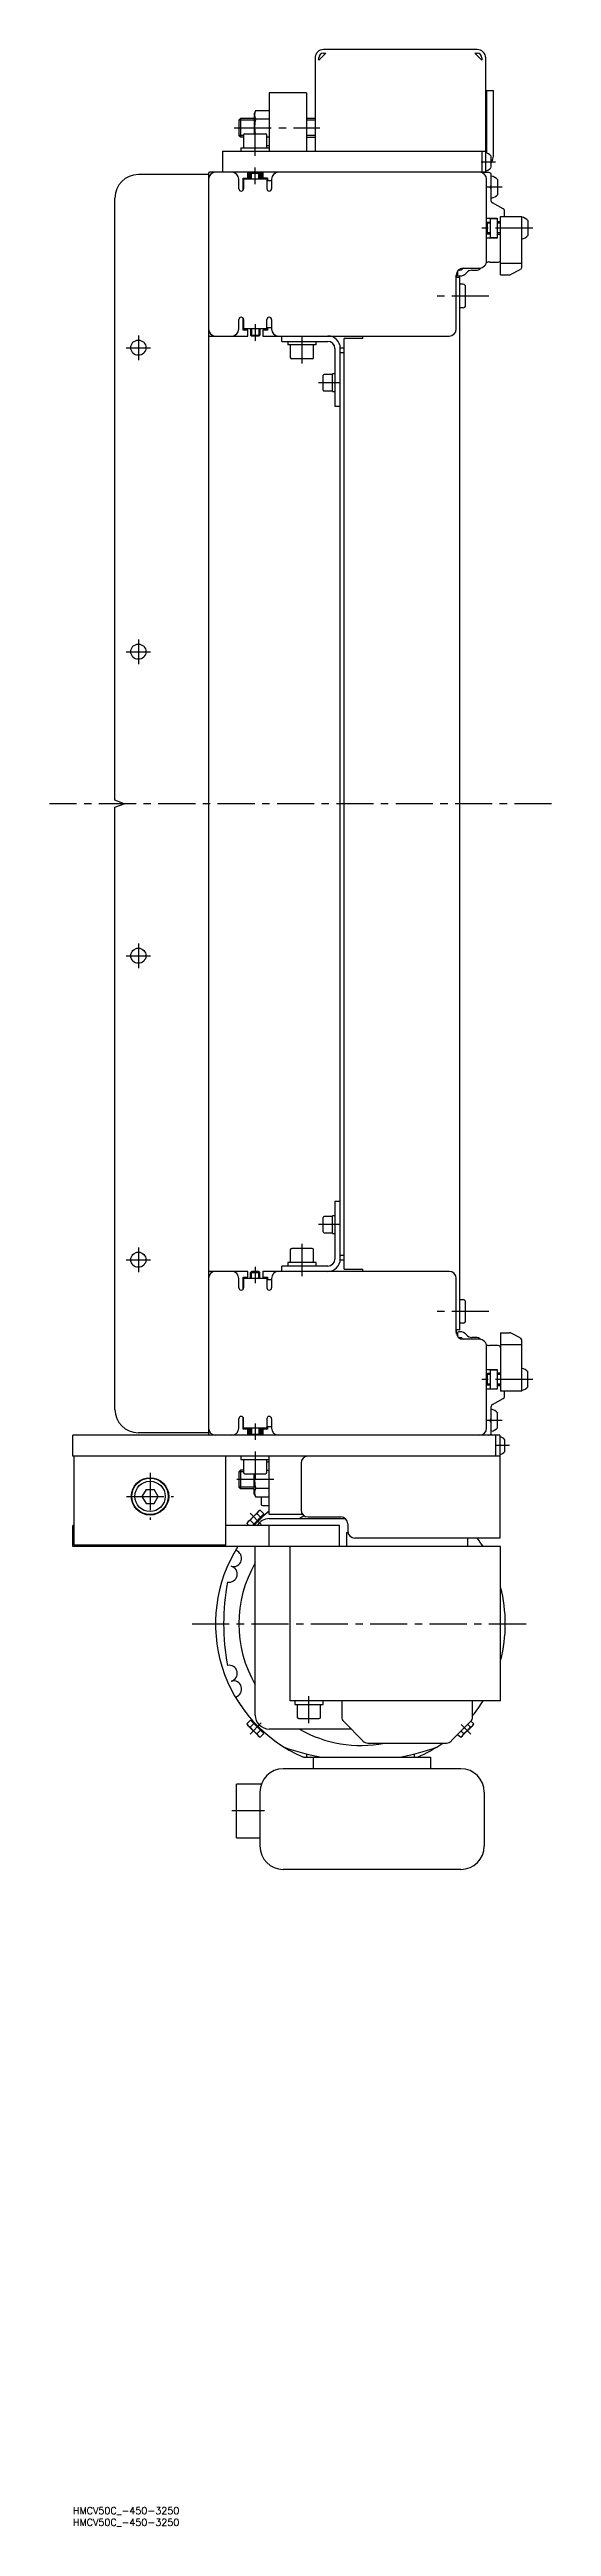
# Model space of a CAD drawing. Extents: x -10 to 4341, y -8 to 1051.
# Drawn here: x -10 to 205, y -8 to 1051 of the extents above; entities that cross this region are included whole.
import ezdxf

# ---------------------------------------------------------------- set-up
doc = ezdxf.new("R2010")
doc.units = 0
doc.header["$LTSCALE"] = 0.5
doc.linetypes.add('CENTER', pattern=[50.8, 31.75, -6.35, 6.35, -6.35])
for name, color, linetype in [('MSM_CENTER', 1, 'CENTER'), ('MSM_CONTINUOUS', 7, 'CONTINUOUS'), ('MSM_NARROW', 5, 'CONTINUOUS'), ('MSM_PART_NUMBER', 7, 'CONTINUOUS')]:
    doc.layers.add(name, color=color, linetype=linetype)
doc.styles.get("Standard").update_dxf_attribs({"font": 'txt.shx', "height": 10, "bigfont": 'bigfont.shx'})

# ---------------------------------------------------------------- blocks, each defined once
blk = doc.blocks.new('*U86')
at = {"layer": 'MSM_PART_NUMBER'}
blk.add_text('HMCV50C_-450-3250', height=3, dxfattribs=at).set_placement((0, -3))
blk = doc.blocks.new('*U87')
at = {"layer": 'MSM_PART_NUMBER'}
blk.add_text('HMCV50C_-450-3250', height=3, dxfattribs=at).set_placement((0, -8))

msp = doc.modelspace()

# ---------------------------------------------------------------- linework, layer by layer
at = {"layer": 'MSM_CENTER'}
for p, q in [((69, 1017.4), (105.6, 1017.4)), ((78, 1005.4), (78, 1016.9)), ((78, 993.4), (78, 1000.4)), ((174.6, 1002.9), (180.8, 1002.9)), ((183.7, 992), (177, 992)), ((196.7, 974.5), (175, 974.5)), ((178, 945.5), (155.5, 945.5)), ((78, 933.4), (78, 926.4)), ((22.8, 923.4), (33.2, 923.4)), ((28, 928.6), (28, 918.1)), ((98, 928.1), (98, 916.6)), ((114.1, 908.4), (105.1, 908.4)), ((28, 798.6), (28, 788.1)), ((22.8, 793.4), (33.2, 793.4)), ((204.8, 728.4), (-10, 728.4)), ((28, 668.6), (28, 658.1)), ((22.8, 663.4), (33.2, 663.4)), ((98, 540.2), (98, 526.4)), ((114.1, 548.4), (105.1, 548.4)), ((22.8, 533.4), (33.2, 533.4)), ((28, 538.6), (28, 528.1)), ((78, 530.4), (78, 523.4)), ((178, 511.3), (155.5, 511.3)), ((196.7, 482.2), (175, 482.2)), ((78, 463.4), (78, 456.4)), ((183.7, 464.7), (177, 464.7)), ((78, 451.4), (78, 439.9)), ((186.8, 453.9), (180.6, 453.9)), ((33, 442.2), (33, 422.2)), ((86, 439.4), (69, 439.4)), ((23, 432.2), (43, 432.2)), ((80.6, 420.2), (75.8, 425)), ((51, 377.7), (195, 377.7)), ((101, 335.2), (101, 346.7)), ((75.8, 330.5), (80.6, 335.3)), ((170.2, 330.5), (166.1, 334.7)), ((82, 297.7), (68, 297.7))]:
    msp.add_line(p, q, dxfattribs=at)
at = {"layer": 'MSM_CONTINUOUS'}
for p, q in [((108.2, 1049.3), (105.2, 1046.3)), ((173, 1050.9), (107.2, 1050.9)), ((107.2, 1049.3), (108.2, 1049.3)), ((175, 1046.3), (172, 1049.3)), ((172, 1049.3), (173, 1049.3)), ((103.6, 1047.3), (103.6, 1007.4)), ((105.2, 1046.3), (105.2, 1047.3)), ((175, 1047.3), (175, 1046.3)), ((176.6, 998.4), (176.6, 1047.3)), ((100, 1032.4), (84, 1032.4)), ((84, 1032.4), (84, 1007.4)), ((100, 1032.4), (100, 1007.4)), ((177, 1033.4), (177, 1006.6)), ((177, 1033.4), (180, 1033.4)), ((180, 1006.4), (180, 1033.4)), ((71, 1020.7), (71.7, 1021.4)), ((71, 1020.7), (71, 1014.1)), ((77.5, 1021.4), (71.7, 1021.4)), ((71.7, 1021.4), (71.7, 1013.4)), ((78.2, 1024.9), (77.5, 1023.6)), ((77.5, 1023.6), (77.5, 1014.9)), ((78.2, 1024.9), (84, 1024.9)), ((78.2, 1021.2), (84, 1021.2)), ((103.6, 1021.4), (100, 1021.4)), ((64, 1007.4), (64, 998.4)), ((64, 1007.4), (176.6, 1007.4)), ((71.7, 1013.4), (71, 1014.1)), ((73, 1013.4), (71.7, 1013.4)), ((71.9, 1008.9), (71.9, 1007.4)), ((71.9, 1008.9), (84, 1008.9)), ((73, 1014.3), (73, 1008.9)), ((73.6, 1014.9), (82.4, 1014.9)), ((83, 1008.9), (83, 1014.3)), ((83, 1013.6), (84, 1013.6)), ((83, 1009.9), (84, 1009.9)), ((100, 1013.4), (103.6, 1013.4)), ((175, 1007.4), (175, 998.4)), ((58, 997.4), (28, 997.4)), ((58, 997.9), (58, 458.9)), ((176.6, 998.4), (58.5, 998.4)), ((72.8, 990.9), (72.8, 995.9)), ((72.8, 995.9), (76, 995.9)), ((73, 995.9), (73, 991.4)), ((74.8, 995.9), (74.8, 998.4)), ((75, 998.4), (75, 995.9)), ((76.4, 998.4), (76, 998)), ((76, 995.4), (76, 998)), ((76, 998), (80, 998)), ((80, 998), (79.6, 998.4)), ((80, 995.4), (80, 998)), ((83.3, 995.9), (80, 995.9)), ((81, 995.9), (81, 998.4)), ((81.2, 998.4), (81.2, 995.9)), ((83, 995.9), (83, 991.4)), ((83.3, 995.9), (83.3, 994.9)), ((178, 998.3), (174.5, 998.3)), ((178.8, 1005.4), (178.8, 1000.4)), ((179, 986.1), (179, 997.3)), ((18, 729.9), (18, 987.4)), ((71, 991.4), (71, 995.4)), ((72.9, 990.9), (72.8, 990.9)), ((83, 995.4), (73, 995.4)), ((83.3, 994.9), (85, 994.9)), ((85, 995.4), (85, 991.4)), ((177, 960.6), (177, 995.4)), ((178.5, 992), (179, 992.9)), ((179, 991.2), (178.5, 992)), ((184.1, 982.8), (179.5, 985.3)), ((181.7, 995.2), (181.7, 988.9)), ((177, 978.8), (181.5, 978.8)), ((177.4, 977), (177, 976.6)), ((178.5, 977), (177.4, 977)), ((177.4, 972), (177.4, 977)), ((181.5, 978.5), (178.5, 978.5)), ((178.5, 978.5), (178.5, 970.5)), ((181.5, 978.8), (181.5, 970.3)), ((181.5, 977.3), (183, 977.3)), ((183, 977), (181.5, 977)), ((183, 954.5), (183, 979.5)), ((183, 979.5), (192, 979.5)), ((184.6, 979.5), (184.6, 982)), ((192, 957.7), (192, 979.5)), ((194.7, 977.7), (194.7, 971.4)), ((177, 972.5), (177.4, 972)), ((181.5, 970.3), (177, 970.3)), ((178.5, 972), (177.4, 972)), ((178.5, 970.5), (181.5, 970.5)), ((181.5, 972), (183, 972)), ((183, 971.8), (181.5, 971.8)), ((164, 931.4), (164, 954.4)), ((165.5, 953.4), (164, 953.4)), ((164.1, 955.1), (164.1, 953.4)), ((164.6, 955.8), (164.6, 954.6)), ((165.1, 954.1), (165.6, 954.1)), ((165.5, 503.4), (165.5, 953.4)), ((167, 957.4), (173.8, 957.4)), ((170.7, 956.5), (172.4, 956.5)), ((174.5, 957.4), (174.5, 957.5)), ((178.3, 960), (182, 960)), ((183, 959.5), (192, 959.5)), ((183, 954.5), (186.8, 954.5)), ((187.2, 954.7), (191.4, 956.8)), ((167, 950.5), (165.5, 950.5)), ((168, 941.5), (168, 949.5)), ((71, 931.4), (71, 935.4)), ((72.8, 935.9), (72.9, 935.9)), ((72.8, 930.9), (72.8, 935.9)), ((73, 935.4), (73, 931.4)), ((83, 931.4), (83, 935.4)), ((85, 935.4), (85, 931.4)), ((167, 940.5), (165.5, 940.5)), ((58.5, 928.4), (74.8, 928.4)), ((74.8, 930.9), (72.8, 930.9)), ((83, 931.4), (73, 931.4)), ((74.8, 928.4), (74.8, 930.9)), ((76, 931.4), (76, 928.8)), ((76.4, 928.4), (76, 928.8)), ((76, 928.8), (80, 928.8)), ((79.6, 928.4), (76.4, 928.4)), ((80, 928.8), (79.6, 928.4)), ((80, 931.4), (80, 928.8)), ((83.3, 930.9), (81.2, 930.9)), ((81.2, 930.9), (81.2, 928.4)), ((81.2, 928.4), (161, 928.4)), ((83.3, 931.9), (83.3, 930.9)), ((85, 931.9), (83.3, 931.9)), ((89.4, 926.1), (89.4, 928.4)), ((89.4, 926.1), (109.1, 926.1)), ((91.9, 926.1), (91.9, 924.6)), ((104.1, 924.6), (91.9, 924.6)), ((93, 924.6), (93, 919.2)), ((103, 919.2), (103, 924.6)), ((104.1, 924.6), (104.1, 926.1)), ((112.1, 923.1), (112.1, 898.4)), ((114.4, 533.4), (114.4, 923.4)), ((114.4, 923.4), (116, 923.4)), ((124, 927.4), (116, 927.4)), ((116, 529.4), (116, 927.4)), ((124, 927.4), (124, 928.4)), ((102.4, 918.6), (93.6, 918.6)), ((107.1, 905.3), (107.1, 911.5)), ((111.1, 911.9), (107.5, 911.9)), ((112.1, 912.2), (111.1, 912.2)), ((111.1, 904.6), (111.1, 912.2)), ((114.4, 921.4), (116, 921.4)), ((107.5, 904.9), (111.1, 904.9)), ((111.1, 904.6), (112.1, 904.6)), ((112.1, 898.4), (114.4, 898.4)), ((22, 728.4), (18, 729.9)), ((18, 726.9), (22, 728.4)), ((18, 469.4), (18, 726.9)), ((107.1, 545.3), (107.1, 551.5)), ((111.1, 551.9), (107.5, 551.9)), ((112.1, 552.2), (111.1, 552.2)), ((111.1, 544.6), (111.1, 552.2)), ((112.1, 558.4), (112.1, 533.7)), ((112.1, 558.4), (114.4, 558.4)), ((107.5, 544.9), (111.1, 544.9)), ((111.1, 544.6), (112.1, 544.6)), ((109.1, 530.7), (89.4, 530.7)), ((89.4, 528.4), (89.4, 530.7)), ((91.9, 532.2), (91.9, 530.7)), ((104.1, 532.2), (91.9, 532.2)), ((93, 537.6), (93, 532.2)), ((102.4, 538.2), (93.6, 538.2)), ((103, 532.2), (103, 537.6)), ((104.1, 530.7), (104.1, 532.2)), ((114.4, 535.4), (116, 535.4)), ((114.4, 533.4), (116, 533.4)), ((74.8, 528.4), (58.5, 528.4)), ((71, 521.4), (71, 525.4)), ((72.8, 520.9), (72.8, 525.9)), ((72.8, 525.9), (74.8, 525.9)), ((72.9, 520.9), (72.8, 520.9)), ((73, 525.4), (73, 521.4)), ((83, 525.4), (73, 525.4)), ((74.8, 525.9), (74.8, 528.4)), ((76.4, 528.4), (76, 528)), ((76, 525.4), (76, 528)), ((76, 528), (80, 528)), ((79.6, 528.4), (76.4, 528.4)), ((80, 528), (79.6, 528.4)), ((80, 525.4), (80, 528)), ((81.2, 528.4), (81.2, 525.9)), ((161, 528.4), (81.2, 528.4)), ((81.2, 525.9), (83.3, 525.9)), ((83, 525.4), (83, 521.4)), ((83.3, 525.9), (83.3, 524.9)), ((83.3, 524.9), (85, 524.9)), ((85, 525.4), (85, 521.4)), ((116, 529.4), (124, 529.4)), ((124, 528.4), (124, 529.4)), ((164, 502.4), (164, 525.4)), ((167, 516.3), (165.5, 516.3)), ((168, 507.3), (168, 515.3)), ((165.5, 503.4), (164, 503.4)), ((164.1, 501.7), (164.1, 503.4)), ((164.6, 502.1), (164.6, 501)), ((165.6, 502.6), (165.1, 502.6)), ((167, 506.3), (165.5, 506.3)), ((173.8, 499.4), (167, 499.4)), ((172.4, 500.2), (170.7, 500.2)), ((174.5, 499.3), (174.5, 499.4)), ((183, 502.2), (186.8, 502.2)), ((183, 502.2), (183, 477.2)), ((191.4, 500), (187.2, 502.1)), ((192, 477.2), (192, 499.1)), ((177, 461.4), (177, 496.2)), ((182, 496.7), (178.3, 496.7)), ((183, 497.2), (192, 497.2)), ((177, 486.5), (181.5, 486.5)), ((177.4, 484.7), (177, 484.3)), ((177, 480.2), (177.4, 479.7)), ((181.5, 478), (177, 478)), ((178.5, 484.7), (177.4, 484.7)), ((177.4, 479.7), (177.4, 484.7)), ((178.5, 479.7), (177.4, 479.7)), ((181.5, 486.2), (178.5, 486.2)), ((178.5, 486.2), (178.5, 478.2)), ((178.5, 478.2), (181.5, 478.2)), ((181.5, 486.5), (181.5, 478)), ((181.5, 485), (183, 485)), ((183, 484.7), (181.5, 484.7)), ((181.5, 479.7), (183, 479.7)), ((183, 479.5), (181.5, 479.5)), ((192, 477.2), (183, 477.2)), ((184.6, 474.8), (184.6, 477.2)), ((194.7, 479.1), (194.7, 485.4)), ((179, 459.4), (179, 470.7)), ((179.5, 471.5), (184.1, 474)), ((181.7, 461.6), (181.7, 467.9)), ((0, 449.4), (0, 458.4)), ((182.6, 458.4), (0, 458.4)), ((58, 459.4), (28, 459.4)), ((71, 461.4), (71, 465.4)), ((72.8, 465.9), (72.9, 465.9)), ((72.8, 460.9), (72.8, 465.9)), ((76, 460.9), (72.8, 460.9)), ((73, 460.9), (73, 465.4)), ((83, 461.4), (73, 461.4)), ((74.8, 458.4), (74.8, 460.9)), ((75, 460.9), (75, 458.4)), ((76, 461.4), (76, 458.8)), ((76.4, 458.4), (76, 458.8)), ((76, 458.8), (80, 458.8)), ((80, 458.8), (79.6, 458.4)), ((80, 461.4), (80, 458.8)), ((83.3, 460.9), (80, 460.9)), ((81, 458.4), (81, 460.9)), ((81.2, 460.9), (81.2, 458.4)), ((83, 465.4), (83, 460.9)), ((85, 461.9), (83.3, 461.9)), ((83.3, 461.9), (83.3, 460.9)), ((85, 465.4), (85, 461.4)), ((174.5, 458.5), (178, 458.5)), ((178.5, 464.7), (179, 465.6)), ((179, 463.9), (178.5, 464.7)), ((181, 449.4), (181, 458.4)), ((182.6, 458.4), (182.6, 414.4)), ((184.8, 451.4), (184.8, 456.4)), ((182.6, 449.4), (0, 449.4)), ((0.5, 411.4), (0.5, 449.4)), ((65.5, 411.4), (65.5, 449.4)), ((71.9, 449.4), (71.9, 447.9)), ((71.9, 447.9), (84, 447.9)), ((73, 447.9), (73, 442.5)), ((83, 442.5), (83, 447.9)), ((84, 446.9), (83, 446.9)), ((84, 424.4), (84, 449.4)), ((97.6, 446.4), (97.6, 426.4)), ((100, 449.3), (100, 449.4)), ((31.3, 435.2), (29.5, 432.2)), ((31.3, 435.2), (34.7, 435.2)), ((36.5, 432.2), (34.7, 435.2)), ((71, 442.7), (71.7, 443.4)), ((71, 442.7), (71, 436.1)), ((71.7, 435.4), (71, 436.1)), ((71.7, 443.4), (71.7, 435.4)), ((73, 443.4), (71.7, 443.4)), ((77.5, 435.4), (71.7, 435.4)), ((73.6, 441.9), (82.4, 441.9)), ((77.5, 433.1), (77.5, 441.9)), ((84, 435.6), (78.2, 435.6)), ((84, 443.2), (83, 443.2)), ((29.5, 432.2), (31.3, 429.2)), ((31.3, 429.2), (34.7, 429.2)), ((34.7, 429.2), (36.5, 432.2)), ((79.7, 426), (74.7, 421.1)), ((76.8, 419.7), (81.7, 424.7)), ((78.7, 424.9), (77.2, 423.6)), ((77.5, 433.1), (78.2, 431.9)), ((84, 431.9), (78.2, 431.9)), ((79.3, 425.7), (78.7, 424.9)), ((80.3, 423.3), (78.7, 424.9)), ((80.1, 426.3), (79.3, 425.7)), ((80.1, 426.3), (79.7, 426)), ((81.7, 424.7), (80.1, 426.3)), ((80.5, 431.9), (80.5, 428.9)), ((81.3, 423.7), (81, 424)), ((81.1, 428.3), (84.1, 428.3)), ((98.4, 424.4), (84, 424.4)), ((0.5, 419.7), (0, 419.7)), ((0, 410.7), (0, 419.7)), ((114, 419.7), (65.5, 419.7)), ((75, 421.4), (74.4, 420.6)), ((74.7, 421.1), (74.4, 420.6)), ((75.3, 419.7), (74.4, 420.6)), ((75.9, 422), (75, 421.4)), ((75.9, 422), (77.2, 423.6)), ((77.4, 420.4), (75.9, 422)), ((76.8, 419.8), (76.8, 419.7)), ((84, 422.7), (116.5, 422.7)), ((84, 410.7), (84, 419.7)), ((100.6, 423.4), (114.6, 423.4)), ((114, 410.7), (114, 419.7)), ((117, 416.7), (117, 410.7)), ((117, 416.7), (117.7, 416.7)), ((117.6, 420.4), (117.6, 417.4)), ((182.6, 414.4), (120.6, 414.4)), ((169, 410.7), (169, 414.4)), ((183, 410.7), (0, 410.7)), ((65.5, 411.4), (0.5, 411.4)), ((78, 338.7), (78, 410.7)), ((93, 344.7), (93, 410.7)), ((183, 344.7), (183, 410.7)), ((183, 344.7), (93, 344.7)), ((94.9, 344.7), (94.9, 343.2)), ((94.9, 343.2), (107.1, 343.2)), ((96, 343.2), (96, 337.8)), ((106, 337.8), (106, 343.2)), ((107.1, 343.2), (107.1, 344.7)), ((115, 344.7), (115, 338)), ((171, 338), (171, 344.7)), ((76, 336.5), (74.4, 334.9)), ((74.4, 334.9), (74.7, 334.4)), ((74.4, 334.9), (75, 334.1)), ((79.7, 329.5), (74.7, 334.4)), ((75, 334.1), (75.9, 333.5)), ((77.4, 335.1), (75.9, 333.5)), ((77.2, 331.9), (75.9, 333.5)), ((81.7, 330.8), (76, 336.5)), ((77.1, 336.1), (76.8, 335.7)), ((77.2, 331.9), (78.7, 330.6)), ((80.3, 332.2), (78.7, 330.6)), ((78.7, 330.6), (79.3, 329.8)), ((79.3, 329.8), (80.1, 329.2)), ((79.7, 329.5), (80.1, 329.2)), ((81.7, 330.8), (80.1, 329.2)), ((81, 331.5), (81.3, 331.8)), ((119, 332.7), (84, 332.7)), ((96.6, 337.2), (105.4, 337.2)), ((115.9, 335.9), (124.1, 327.6)), ((161.9, 327.6), (170.1, 335.9)), ((164.6, 330.4), (165.9, 329.2)), ((165.9, 329.2), (166.7, 329.8)), ((165.9, 329.2), (166.3, 329.5)), ((166.1, 331.8), (167.3, 330.6)), ((166.3, 329.5), (171.3, 334.4)), ((166.7, 329.8), (167.3, 330.6)), ((168.8, 331.9), (167.3, 330.6)), ((168.8, 331.9), (170.1, 333.5)), ((168.9, 334.7), (170.1, 333.5)), ((170.1, 333.5), (171, 334.1)), ((170.3, 336.1), (171.6, 334.9)), ((171, 334.1), (171.6, 334.9)), ((171.3, 334.4), (171.6, 334.9)), ((98.6, 320.7), (153, 320.7)), ((100, 322.1), (100, 320.7)), ((103, 315.7), (103, 320.7)), ((126.2, 326.7), (159.8, 326.7)), ((146, 322.1), (146, 320.7)), ((153, 320.7), (153, 315.7)), ((80.6, 309.2), (70, 309.2)), ((70, 286.2), (70, 309.2)), ((166, 315.7), (90, 315.7)), ((80, 305.7), (80, 282.7)), ((176, 305.7), (176, 282.7)), ((70, 286.2), (80, 286.2)), ((166, 272.7), (90, 272.7))]:
    msp.add_line(p, q, dxfattribs=at)
for centre, radius in [((28, 923.4), 3.25), ((28, 793.4), 3.25), ((28, 663.4), 3.25), ((28, 533.4), 3.25), ((33, 432.2), 8), ((33, 432.2), 7.8), ((33, 432.2), 6.5)]:
    msp.add_circle(centre, radius, dxfattribs=at)
for centre, radius, start, end in [((107.2, 1047.3), 3.6, 90, 180), ((107.2, 1047.3), 2, 90, 180), ((173, 1047.3), 3.6, 0, 90), ((173, 1047.3), 2, 0, 90), ((81.1, 1023), 3.45, 147.0581, 212.9419), ((91.2, 1017.4), 13.5, 163.7284, 190.551), ((73.6, 1014.3), 0.6, 90, 180), ((82.4, 1014.3), 0.6, 0, 90), ((175.9, 1003), 3.8, 40.3591, 79.4524), ((172, 1006.4), 8, 328.2117, 0), ((28, 987.4), 10, 90, 180), ((58.5, 997.9), 0.5, 90, 180), ((61, 995.4), 3, 90, 180), ((68, 995.4), 3, 0, 90), ((88, 995.4), 3, 90, 180), ((174, 995.4), 3, 0, 90), ((175.9, 1002.8), 3.8, 280.5476, 319.6409), ((178, 997.3), 1, 0, 90), ((178.1, 992.1), 4.75, 39.7731, 79.0684), ((72, 991.4), 1, 180, 0), ((84, 991.4), 1, 180, 0), ((178.1, 992), 4.75, 280.9316, 320.2269), ((180, 986.1), 1, 180, 241.8214), ((183.6, 982), 1, 0, 61.8214), ((191.1, 974.6), 4.75, 39.7731, 79.0684), ((191.1, 974.5), 4.75, 280.9316, 320.2269), ((167, 954.4), 3, 90, 180), ((165.6, 957.8), 2, 238.6055, 245.3363), ((164.9, 955.8), 0.3, 116.6542, 180), ((165.1, 954.6), 0.5, 180, 270), ((165.6, 957.8), 1.25, 245.7378, 338.4365), ((165.6, 957.8), 3.7, 270, 320.0745), ((170.7, 953.5), 3, 90, 140.0745), ((172.4, 959.5), 3, 270, 315), ((173.8, 960.6), 3.2, 270, 0), ((178.3, 957.1), 3, 90, 119.6655), ((182, 961), 1, 270, 0), ((186.8, 955.6), 1, 270, 296.5651), ((191, 957.7), 1, 296.5651, 0), ((167, 949.5), 1, 0, 90), ((72, 935.4), 1, 0, 180), ((84, 935.4), 1, 0, 180), ((167, 941.5), 1, 270, 0), ((61, 931.4), 3, 180, 270), ((58.5, 928.9), 0.5, 180, 270), ((68, 931.4), 3, 270, 0), ((88, 931.4), 3, 180, 270), ((109.1, 923.1), 5.3, 0, 90), ((109.1, 923.1), 3, 0, 90), ((161, 931.4), 3, 270, 0), ((93.6, 919.2), 0.6, 180, 270), ((102.4, 919.2), 0.6, 270, 0), ((107.5, 911.5), 0.4, 90, 180), ((107.5, 905.3), 0.4, 180, 270), ((107.5, 551.5), 0.4, 90, 180), ((107.5, 545.3), 0.4, 180, 270), ((93.6, 537.6), 0.6, 90, 180), ((102.4, 537.6), 0.6, 0, 90), ((109.1, 533.7), 5.3, 270, 0), ((109.1, 533.7), 3, 270, 0), ((58.5, 527.9), 0.5, 90, 180), ((61, 525.4), 3, 90, 180), ((68, 525.4), 3, 0, 90), ((72, 521.4), 1, 180, 0), ((84, 521.4), 1, 180, 0), ((88, 525.4), 3, 90, 180), ((161, 525.4), 3, 0, 90), ((167, 515.3), 1, 0, 90), ((167, 502.4), 3, 180, 270), ((165.1, 502.1), 0.5, 90, 180), ((164.9, 501), 0.3, 180, 243.3458), ((165.6, 498.9), 2, 114.6637, 121.3945), ((165.6, 498.9), 1.25, 21.5635, 114.2622), ((165.6, 498.9), 3.7, 39.9255, 90), ((167, 507.3), 1, 270, 0), ((170.7, 503.2), 3, 219.9255, 270), ((172.4, 497.2), 3, 45, 90), ((173.8, 496.2), 3.2, 0, 90), ((186.8, 501.2), 1, 63.4349, 90), ((191, 499.1), 1, 0, 63.4349), ((178.3, 499.7), 3, 240.3345, 270), ((182, 495.7), 1, 0, 90), ((191.1, 482.3), 4.75, 39.7731, 79.0684), ((191.1, 482.2), 4.75, 280.9316, 320.2269), ((28, 469.4), 10, 180, 270), ((72, 465.4), 1, 0, 180), ((84, 465.4), 1, 0, 180), ((180, 470.7), 1, 118.1786, 180), ((178.1, 464.8), 4.75, 39.7731, 79.0684), ((183.6, 474.8), 1, 298.1786, 0), ((61, 461.4), 3, 180, 270), ((58.5, 458.9), 0.5, 180, 270), ((68, 461.4), 3, 270, 0), ((88, 461.4), 3, 180, 270), ((174, 461.4), 3, 270, 0), ((178, 459.4), 1, 270, 0), ((178.1, 464.7), 4.75, 280.9316, 320.2269), ((181.9, 454), 3.8, 39.7731, 79.0684), ((100.6, 446.4), 3, 90, 180), ((181.9, 453.8), 3.8, 280.9316, 320.2269), ((73.6, 442.5), 0.6, 180, 270), ((91.2, 439.4), 13.5, 169.449, 196.2716), ((81.1, 433.8), 3.45, 147.0581, 212.9419), ((82.4, 442.5), 0.6, 270, 0), ((123, 377.7), 62, 128.9788, 137.3577), ((81.1, 428.9), 0.6, 180, 270), ((123, 377.7), 52, 117.5057, 120.0733), ((100.6, 426.4), 3, 180, 270), ((84, 416.7), 6, 90, 150), ((114.6, 420.4), 3, 0, 90), ((120.6, 417.4), 3, 180, 270), ((123, 377.7), 62, 32.1582, 36.2372), ((123, 377.7), 62, 147.8418, 246.8319), ((68.7, 405.7), 3.5, 255, 70.9837), ((159.5, 377.7), 95, 159.9152, 160.7797), ((123, 377.7), 52, 149.9267, 210.0733), ((159.5, 377.7), 95, 169.2205, 190.7795), ((66.8, 399), 3.5, 259.0167, 75), ((123, 377.7), 62, 345.4074, 14.5926), ((66.8, 356.5), 3.5, 285, 100.9833), ((68.7, 349.8), 3.5, 289.0163, 105), ((159.5, 377.7), 95, 199.2203, 200.0848), ((123, 377.7), 62, 320.732, 327.8418), ((84, 338.7), 6, 180, 270), ((96.6, 337.8), 0.6, 180, 270), ((123, 377.7), 52, 239.9267, 281.2547), ((105.4, 337.8), 0.6, 270, 0), ((118, 338), 3, 180, 225), ((168, 338), 3, 315, 0), ((123, 414.2), 95, 249.9152, 259.8048), ((126.2, 329.7), 3, 225, 270), ((123, 414.2), 95, 280.1952, 290.0848), ((123, 377.7), 62, 293.1681, 304.656), ((159.8, 329.7), 3, 270, 315), ((90, 305.7), 10, 90, 180), ((166, 305.7), 10, 0, 90), ((90, 282.7), 10, 180, 270), ((166, 282.7), 10, 270, 0)]:
    msp.add_arc(centre, radius, start, end, dxfattribs=at)
at = {"layer": 'MSM_NARROW'}
for p, q in [((77.5, 1020.7), (71, 1020.7)), ((103.6, 1020.7), (100, 1020.7)), ((73, 1014.1), (71, 1014.1)), ((103.6, 1014.1), (100, 1014.1)), ((75.5, 995.9), (75.5, 998.4)), ((76.4, 995.4), (76.4, 998.4)), ((79.6, 995.4), (79.6, 998.4)), ((80.5, 995.9), (80.5, 998.4)), ((178.5, 976.6), (177, 976.6)), ((183, 976.6), (181.5, 976.6)), ((178.5, 972.5), (177, 972.5)), ((183, 972.5), (181.5, 972.5)), ((76.4, 931.4), (76.4, 928.4)), ((79.6, 931.4), (79.6, 928.4)), ((76.4, 525.4), (76.4, 528.4)), ((79.6, 525.4), (79.6, 528.4)), ((178.5, 484.3), (177, 484.3)), ((178.5, 480.2), (177, 480.2)), ((183, 484.3), (181.5, 484.3)), ((183, 480.2), (181.5, 480.2)), ((75.5, 458.4), (75.5, 460.9)), ((76.4, 461.4), (76.4, 458.4)), ((79.6, 461.4), (79.6, 458.4)), ((80.5, 458.4), (80.5, 460.9)), ((73, 442.7), (71, 442.7)), ((77.5, 436.1), (71, 436.1))]:
    msp.add_line(p, q, dxfattribs=at)

# ---------------------------------------------------------------- block references
at = {"layer": 'MSM_CONTINUOUS'}
for name in ['*U86', '*U87']:
    msp.add_blockref(name, (0, 0), dxfattribs=at)

doc.saveas('drawing.dxf')
